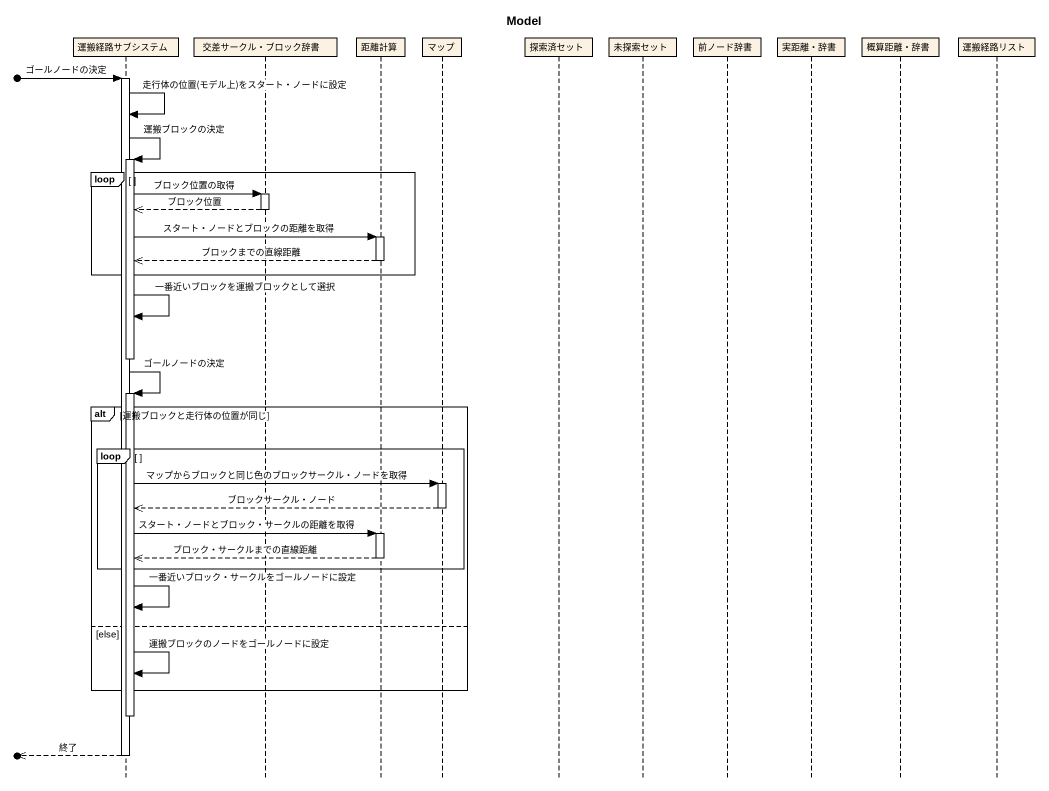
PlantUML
@startuml
title Model
hide footbox
participant 運搬経路サブシステム
participant "交差サークル・ブロック辞書" as 交差サークル_ブロック辞書
participant 距離計算
participant マップ
participant 探索済セット
participant 未探索セット
participant 前ノード辞書
participant "実距離・辞書" as 実距離_辞書
participant "概算距離・辞書" as 概算距離_辞書
participant 運搬経路リスト

[o-> 運搬経路サブシステム : ゴールノードの決定
activate 運搬経路サブシステム
運搬経路サブシステム -> 運搬経路サブシステム : 走行体の位置(モデル上)をスタート・ノードに設定
運搬経路サブシステム -> 運搬経路サブシステム : 運搬ブロックの決定
activate 運搬経路サブシステム
loop
  運搬経路サブシステム -> 交差サークル_ブロック辞書 : ブロック位置の取得
  activate 交差サークル_ブロック辞書
  交差サークル_ブロック辞書 -->> 運搬経路サブシステム : ブロック位置
  deactivate 交差サークル_ブロック辞書
  運搬経路サブシステム -> 距離計算 : スタート・ノードとブロックの距離を取得
  activate 距離計算
  距離計算 -->> 運搬経路サブシステム : ブロックまでの直線距離
  deactivate 距離計算
end
運搬経路サブシステム -> 運搬経路サブシステム : 一番近いブロックを運搬ブロックとして選択
deactivate 運搬経路サブシステム
運搬経路サブシステム -> 運搬経路サブシステム : ゴールノードの決定
activate 運搬経路サブシステム
alt 運搬ブロックと走行体の位置が同じ
  loop
    運搬経路サブシステム -> マップ : マップからブロックと同じ色のブロックサークル・ノードを取得
    activate マップ
    マップ -->> 運搬経路サブシステム : ブロックサークル・ノード
    deactivate マップ
    運搬経路サブシステム -> 距離計算 : スタート・ノードとブロック・サークルの距離を取得
    activate 距離計算
    距離計算 -->> 運搬経路サブシステム : ブロック・サークルまでの直線距離
    deactivate 距離計算
  end
  運搬経路サブシステム -> 運搬経路サブシステム : 一番近いブロック・サークルをゴールノードに設定
else else
  運搬経路サブシステム -> 運搬経路サブシステム : 運搬ブロックのノードをゴールノードに設定
end
deactivate 運搬経路サブシステム
[o<<-- 運搬経路サブシステム : 終了
deactivate 運搬経路サブシステム
@enduml
